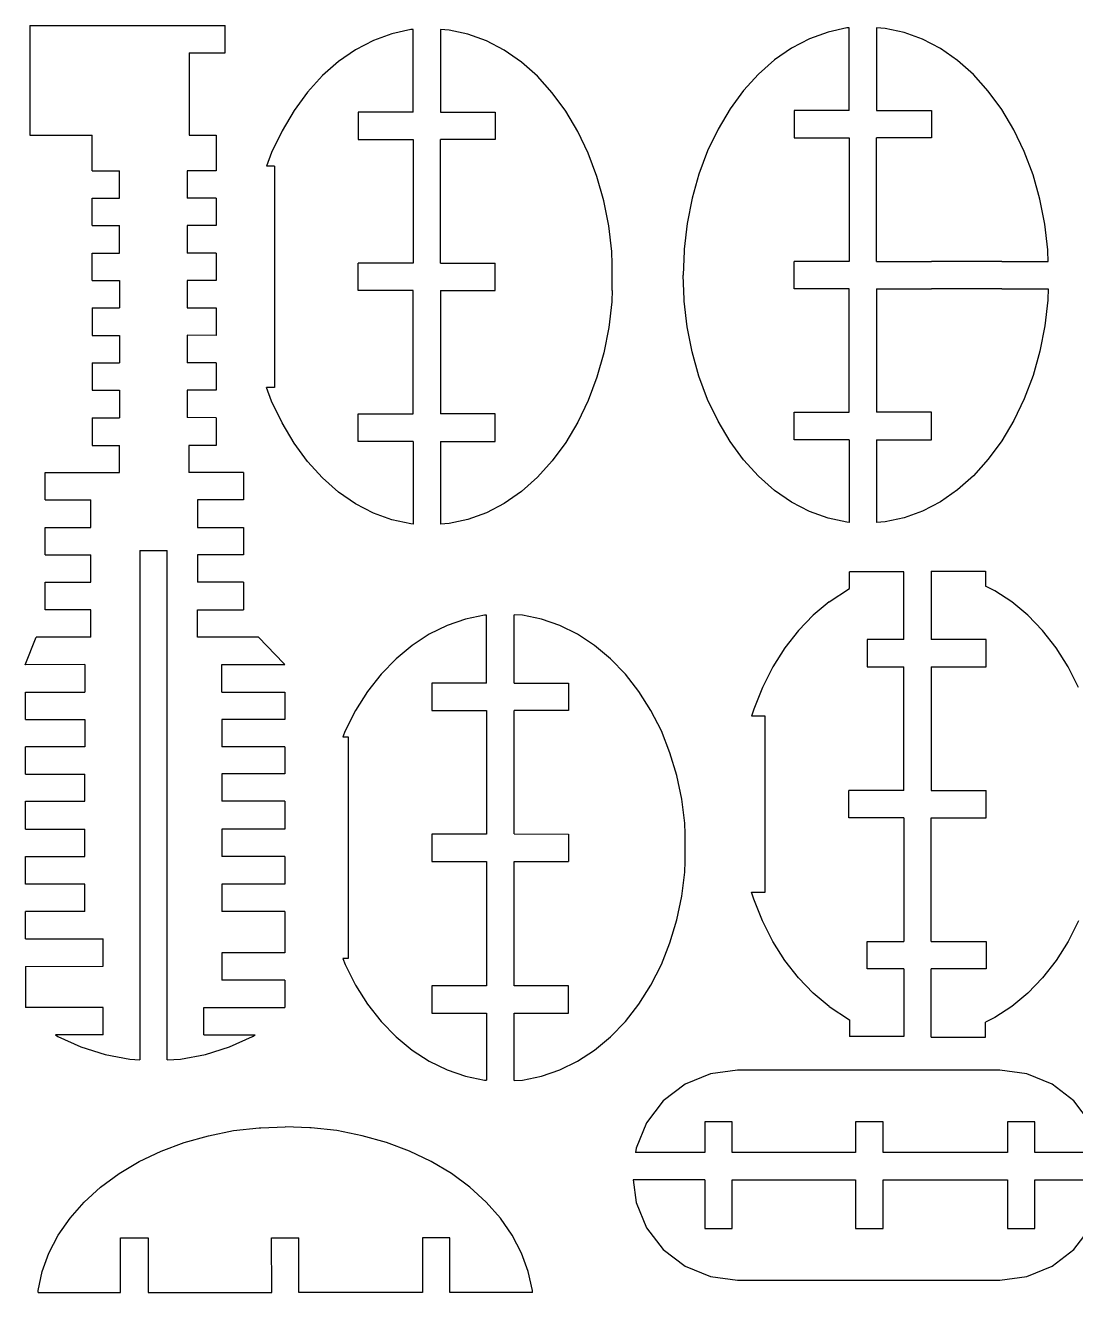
# Model space of a CAD drawing. Header units: inches. Extents: x -293 to 209, y -165 to 155.
# Drawn here: x -232.8 to -117.9, y 16.2 to 154.8 of the extents above; entities that cross this region are included whole.
import ezdxf

# ---------------------------------------------------------------- set-up
doc = ezdxf.new("R2010")
doc.units = ezdxf.units.IN
doc.header["$MEASUREMENT"] = 0

msp = doc.modelspace()

# ---------------------------------------------------------------- linework, layer by layer
for p, q in [((-232.27, 154.8), (-210.91, 154.8)), ((-232.27, 154.8), (-232.27, 142.8)), ((-210.91, 151.8), (-210.91, 154.8)), ((-192.68, 153.89), (-194.7, 153.16)), ((-190.61, 154.34), (-192.68, 153.89)), ((-190.37, 154.36), (-190.61, 154.34)), ((-190.37, 145.31), (-190.37, 154.36)), ((-186.43, 154.29), (-187.37, 154.36)), ((-187.37, 154.36), (-187.37, 145.31)), ((-184.36, 153.84), (-186.43, 154.29)), ((-182.34, 153.11), (-184.36, 153.84)), ((-144.98, 154.07), (-147.01, 153.34)), ((-142.92, 154.52), (-144.98, 154.07)), ((-142.68, 154.53), (-142.92, 154.52)), ((-142.68, 145.49), (-142.68, 154.53)), ((-138.74, 154.47), (-139.68, 154.53)), ((-139.68, 154.53), (-139.68, 145.49)), ((-136.67, 154.02), (-138.74, 154.47)), ((-134.65, 153.28), (-136.67, 154.02)), ((-194.7, 153.16), (-196.65, 152.14)), ((-180.39, 152.08), (-182.34, 153.11)), ((-147.01, 153.34), (-148.96, 152.32)), ((-132.69, 152.26), (-134.65, 153.28)), ((-214.85, 151.8), (-214.85, 142.8)), ((-214.85, 151.8), (-210.91, 151.8)), ((-196.65, 152.14), (-198.52, 150.85)), ((-178.52, 150.79), (-180.39, 152.08)), ((-148.96, 152.32), (-150.83, 151.03)), ((-130.83, 150.97), (-132.69, 152.26)), ((-198.52, 150.85), (-200.28, 149.3)), ((-176.77, 149.24), (-178.52, 150.79)), ((-150.83, 151.03), (-152.58, 149.48)), ((-129.07, 149.42), (-130.83, 150.97)), ((-200.28, 149.3), (-201.9, 147.51)), ((-175.14, 147.44), (-176.77, 149.24)), ((-152.58, 149.48), (-154.21, 147.69)), ((-127.45, 147.62), (-129.07, 149.42)), ((-201.9, 147.51), (-203.38, 145.5)), ((-173.66, 145.43), (-175.14, 147.44)), ((-154.21, 147.69), (-155.69, 145.67)), ((-125.97, 145.61), (-127.45, 147.62)), ((-155.69, 145.67), (-157.01, 143.46)), ((-124.65, 143.39), (-125.97, 145.61)), ((-203.38, 145.5), (-204.7, 143.28)), ((-196.37, 145.31), (-196.37, 142.31)), ((-190.37, 145.31), (-196.37, 145.31)), ((-187.37, 145.31), (-181.37, 145.31)), ((-181.37, 145.31), (-181.37, 142.31)), ((-172.34, 143.21), (-173.66, 145.43)), ((-142.68, 145.49), (-148.68, 145.49)), ((-148.68, 145.49), (-148.68, 142.49)), ((-139.68, 145.49), (-133.68, 145.49)), ((-133.68, 145.49), (-133.68, 142.49)), ((-232.27, 142.8), (-225.46, 142.8)), ((-225.46, 138.9), (-225.46, 142.8)), ((-214.85, 142.8), (-211.91, 142.8)), ((-211.91, 142.8), (-211.91, 138.9)), ((-204.7, 143.28), (-205.84, 140.9)), ((-171.2, 140.82), (-172.34, 143.21)), ((-157.01, 143.46), (-158.15, 141.08)), ((-123.51, 141), (-124.65, 143.39)), ((-196.37, 142.31), (-190.37, 142.31)), ((-190.37, 142.31), (-190.37, 128.8)), ((-181.37, 142.31), (-187.37, 142.31)), ((-187.37, 128.81), (-187.37, 142.31)), ((-148.68, 142.49), (-142.68, 142.49)), ((-142.68, 142.49), (-142.68, 128.97)), ((-133.68, 142.49), (-139.68, 142.49)), ((-139.68, 128.99), (-139.68, 142.49)), ((-205.84, 140.9), (-206.4, 139.4)), ((-170.25, 138.29), (-171.2, 140.82)), ((-158.15, 141.08), (-159.1, 138.54)), ((-122.56, 138.46), (-123.51, 141)), ((-225.46, 138.9), (-222.46, 138.9)), ((-222.46, 135.9), (-222.46, 138.9)), ((-211.91, 138.9), (-215.09, 138.9)), ((-215.09, 138.9), (-215.09, 135.9)), ((-205.52, 139.4), (-206.4, 139.4)), ((-205.52, 139.4), (-205.52, 115.19)), ((-169.5, 135.62), (-170.25, 138.29)), ((-159.1, 138.54), (-159.85, 135.89)), ((-121.81, 135.8), (-122.56, 138.46)), ((-225.46, 132.9), (-225.46, 135.9)), ((-225.46, 135.9), (-222.46, 135.9)), ((-211.91, 135.9), (-215.09, 135.9)), ((-211.91, 135.9), (-211.91, 132.9)), ((-159.85, 135.89), (-160.39, 133.14)), ((-168.96, 132.87), (-169.5, 135.62)), ((-121.27, 133.05), (-121.81, 135.8)), ((-160.39, 133.14), (-160.72, 130.33)), ((-120.94, 130.24), (-121.27, 133.05)), ((-225.46, 132.9), (-222.46, 132.9)), ((-222.46, 129.9), (-222.46, 132.9)), ((-211.91, 132.9), (-215.09, 132.9)), ((-215.09, 132.9), (-215.09, 129.9)), ((-168.63, 130.06), (-168.96, 132.87)), ((-160.72, 130.33), (-160.72, 130.16)), ((-225.46, 129.9), (-222.46, 129.9)), ((-225.46, 126.9), (-225.46, 129.9)), ((-211.91, 129.9), (-215.09, 129.9)), ((-211.91, 129.9), (-211.91, 126.9)), ((-168.63, 129.98), (-168.63, 130.06)), ((-168.58, 128.81), (-168.63, 129.98)), ((-160.72, 130.16), (-160.82, 127.49)), ((-148.68, 125.99), (-148.68, 128.98)), ((-142.68, 128.97), (-148.68, 128.98)), ((-139.68, 128.99), (-133.68, 128.97)), ((-125.97, 128.97), (-133.68, 128.97)), ((-125.97, 128.97), (-120.89, 128.99)), ((-120.94, 130.16), (-120.94, 130.24)), ((-120.89, 128.99), (-120.94, 130.16)), ((-190.37, 128.8), (-196.37, 128.8)), ((-196.37, 125.82), (-196.37, 128.8)), ((-187.37, 128.81), (-181.39, 128.8)), ((-181.39, 125.82), (-181.39, 128.8)), ((-168.58, 125.81), (-168.58, 128.81)), ((-225.46, 126.9), (-222.46, 126.9)), ((-222.46, 126.9), (-222.46, 123.9)), ((-211.91, 126.9), (-215.09, 126.9)), ((-215.09, 126.9), (-215.09, 123.9)), ((-160.72, 124.82), (-160.82, 127.49)), ((-190.37, 125.82), (-196.37, 125.82)), ((-190.37, 112.31), (-190.37, 125.82)), ((-187.37, 125.81), (-181.39, 125.82)), ((-187.37, 125.81), (-187.37, 112.31)), ((-168.58, 125.81), (-168.63, 124.64)), ((-160.72, 124.65), (-160.72, 124.82)), ((-142.68, 126), (-148.68, 125.99)), ((-142.68, 112.49), (-142.68, 126)), ((-139.68, 125.99), (-133.68, 126)), ((-139.68, 125.99), (-139.68, 112.49)), ((-125.97, 126), (-133.68, 126)), ((-125.97, 126), (-120.89, 125.99)), ((-120.94, 124.74), (-121.27, 121.93)), ((-120.89, 125.99), (-120.94, 124.82)), ((-120.94, 124.82), (-120.94, 124.74)), ((-225.46, 123.9), (-222.46, 123.9)), ((-225.46, 123.9), (-225.46, 120.9)), ((-215.09, 123.9), (-211.9, 123.9)), ((-211.9, 123.9), (-211.9, 120.9)), ((-168.63, 124.56), (-168.96, 121.75)), ((-168.63, 124.64), (-168.63, 124.56)), ((-160.39, 121.84), (-160.72, 124.65)), ((-225.46, 120.9), (-222.46, 120.9)), ((-222.46, 120.9), (-222.46, 117.9)), ((-215.08, 120.91), (-215.09, 117.91)), ((-211.9, 120.9), (-215.08, 120.91)), ((-168.96, 121.75), (-169.5, 118.99)), ((-159.85, 119.09), (-160.39, 121.84)), ((-121.27, 121.93), (-121.81, 119.17)), ((-225.46, 117.9), (-225.46, 114.9)), ((-225.46, 117.9), (-222.46, 117.9)), ((-211.9, 117.9), (-215.09, 117.91)), ((-211.9, 117.9), (-211.91, 114.9)), ((-169.5, 118.99), (-170.25, 116.33)), ((-159.1, 116.43), (-159.85, 119.09)), ((-121.81, 119.17), (-122.56, 116.51)), ((-158.15, 113.9), (-159.1, 116.43)), ((-122.56, 116.51), (-123.51, 113.97)), ((-205.84, 113.72), (-206.39, 115.19)), ((-205.52, 115.19), (-206.39, 115.19)), ((-170.25, 116.33), (-171.2, 113.79)), ((-225.46, 114.9), (-222.46, 114.9)), ((-222.46, 114.9), (-222.46, 111.9)), ((-211.91, 114.9), (-215.09, 114.91)), ((-215.09, 114.91), (-215.09, 111.91)), ((-204.7, 111.33), (-205.84, 113.72)), ((-171.2, 113.79), (-172.34, 111.4)), ((-157.01, 111.51), (-158.15, 113.9)), ((-123.51, 113.97), (-124.65, 111.58)), ((-196.37, 109.31), (-196.37, 112.31)), ((-196.37, 112.31), (-190.37, 112.31)), ((-181.37, 112.31), (-187.37, 112.31)), ((-181.37, 109.31), (-181.37, 112.31)), ((-148.68, 109.49), (-148.68, 112.49)), ((-148.68, 112.49), (-142.68, 112.49)), ((-133.68, 112.49), (-139.68, 112.49)), ((-133.68, 109.49), (-133.68, 112.49)), ((-225.46, 111.9), (-222.46, 111.9)), ((-225.46, 111.9), (-225.46, 108.86)), ((-211.91, 111.9), (-215.09, 111.91)), ((-211.91, 111.9), (-211.91, 108.86)), ((-203.38, 109.12), (-204.7, 111.33)), ((-172.34, 111.4), (-173.66, 109.19)), ((-155.69, 109.3), (-157.01, 111.51)), ((-124.65, 111.58), (-125.97, 109.37)), ((-142.68, 109.49), (-148.68, 109.49)), ((-142.68, 109.49), (-142.68, 100.44)), ((-139.68, 109.49), (-133.68, 109.49)), ((-139.68, 109.49), (-139.68, 100.44)), ((-225.46, 108.86), (-222.46, 108.86)), ((-222.46, 105.9), (-222.46, 108.86)), ((-211.91, 108.86), (-214.91, 108.86)), ((-214.91, 108.86), (-214.91, 105.9)), ((-201.9, 107.11), (-203.38, 109.12)), ((-190.37, 109.31), (-196.37, 109.31)), ((-190.37, 109.31), (-190.37, 100.26)), ((-187.37, 109.31), (-181.37, 109.31)), ((-187.37, 109.31), (-187.37, 100.26)), ((-173.66, 109.19), (-175.14, 107.17)), ((-154.21, 107.29), (-155.69, 109.3)), ((-125.97, 109.37), (-127.45, 107.35)), ((-200.28, 105.32), (-201.9, 107.11)), ((-175.14, 107.17), (-176.77, 105.38)), ((-152.58, 105.5), (-154.21, 107.29)), ((-127.45, 107.35), (-129.07, 105.56)), ((-230.6, 105.9), (-222.46, 105.9)), ((-230.6, 102.9), (-230.6, 105.9)), ((-208.93, 105.9), (-214.91, 105.9)), ((-208.93, 105.9), (-208.93, 102.9)), ((-198.52, 103.77), (-200.28, 105.32)), ((-176.77, 105.38), (-178.52, 103.83)), ((-150.83, 103.95), (-152.58, 105.5)), ((-129.07, 105.56), (-130.83, 104.01)), ((-148.96, 102.66), (-150.83, 103.95)), ((-130.83, 104.01), (-132.69, 102.71)), ((-230.6, 102.9), (-225.6, 102.9)), ((-225.6, 99.9), (-225.6, 102.9)), ((-208.93, 102.9), (-213.93, 102.9)), ((-213.93, 102.9), (-213.93, 99.9)), ((-196.65, 102.48), (-198.52, 103.77)), ((-178.52, 103.83), (-180.39, 102.53)), ((-147.01, 101.64), (-148.96, 102.66)), ((-132.69, 102.71), (-134.65, 101.69)), ((-194.7, 101.46), (-196.65, 102.48)), ((-192.68, 100.72), (-194.7, 101.46)), ((-182.34, 101.51), (-184.36, 100.78)), ((-180.39, 102.53), (-182.34, 101.51)), ((-144.98, 100.9), (-147.01, 101.64)), ((-134.65, 101.69), (-136.67, 100.95)), ((-230.6, 99.9), (-225.6, 99.9)), ((-230.6, 96.9), (-230.6, 99.9)), ((-213.93, 99.9), (-208.93, 99.9)), ((-208.93, 99.9), (-208.93, 96.9)), ((-190.61, 100.28), (-192.68, 100.72)), ((-190.37, 100.26), (-190.61, 100.28)), ((-186.43, 100.33), (-187.37, 100.26)), ((-184.36, 100.78), (-186.43, 100.33)), ((-142.92, 100.46), (-144.98, 100.9)), ((-142.68, 100.44), (-142.92, 100.46)), ((-138.74, 100.51), (-139.68, 100.44)), ((-136.67, 100.95), (-138.74, 100.51)), ((-220.27, 97.38), (-217.27, 97.38)), ((-220.27, 97.38), (-220.27, 41.7)), ((-217.27, 41.68), (-217.27, 97.38)), ((-230.6, 96.9), (-225.6, 96.9)), ((-225.6, 93.9), (-225.6, 96.9)), ((-208.93, 96.9), (-213.93, 96.9)), ((-213.93, 96.9), (-213.93, 93.9)), ((-136.93, 95.05), (-142.62, 95.06)), ((-142.62, 93.21), (-142.62, 95.06)), ((-136.69, 95.06), (-136.93, 95.05)), ((-136.69, 87.64), (-136.69, 95.06)), ((-133.69, 95.11), (-133.69, 87.64)), ((-133.69, 95.11), (-127.77, 95.11)), ((-127.77, 95.11), (-127.77, 93.48)), ((-230.6, 90.9), (-230.6, 93.9)), ((-230.6, 93.9), (-225.6, 93.9)), ((-208.93, 93.9), (-213.93, 93.9)), ((-208.93, 93.9), (-208.93, 90.9)), ((-144.84, 91.76), (-142.62, 93.21)), ((-126.73, 92.98), (-127.77, 93.48)), ((-124.88, 91.76), (-126.73, 92.98)), ((-144.84, 91.76), (-146.6, 90.31)), ((-123.13, 90.31), (-124.88, 91.76)), ((-225.6, 90.9), (-230.6, 90.9)), ((-225.6, 87.9), (-225.6, 90.9)), ((-213.93, 90.9), (-208.93, 90.9)), ((-213.93, 87.9), (-213.93, 90.9)), ((-182.56, 90.29), (-184.63, 89.87)), ((-182.32, 90.3), (-182.56, 90.29)), ((-182.32, 82.88), (-182.32, 90.3)), ((-179.32, 82.88), (-179.32, 90.35)), ((-178.39, 90.29), (-179.32, 90.35)), ((-176.33, 89.87), (-178.39, 90.29)), ((-146.6, 90.31), (-148.22, 88.62)), ((-121.51, 88.62), (-123.13, 90.31)), ((-186.65, 89.18), (-188.61, 88.22)), ((-184.63, 89.87), (-186.65, 89.18)), ((-174.31, 89.18), (-176.33, 89.87)), ((-172.37, 88.22), (-174.31, 89.18)), ((-232.78, 84.88), (-231.58, 87.9)), ((-225.6, 87.9), (-231.58, 87.9)), ((-207.26, 87.9), (-213.93, 87.9)), ((-207.26, 87.9), (-204.52, 85.01)), ((-188.61, 88.22), (-190.47, 87)), ((-170.51, 87), (-172.37, 88.22)), ((-148.22, 88.62), (-149.7, 86.73)), ((-136.69, 87.64), (-140.69, 87.64)), ((-140.69, 87.64), (-140.69, 84.64)), ((-127.69, 87.64), (-133.69, 87.64)), ((-127.69, 84.64), (-127.69, 87.64)), ((-120.03, 86.73), (-121.51, 88.62)), ((-190.47, 87), (-192.23, 85.55)), ((-168.76, 85.55), (-170.51, 87)), ((-149.7, 86.73), (-151.02, 84.65)), ((-118.72, 84.65), (-120.03, 86.73)), ((-226.27, 84.9), (-232.78, 84.88)), ((-226.27, 84.9), (-226.27, 81.9)), ((-211.27, 84.9), (-204.4, 84.9)), ((-211.27, 81.9), (-211.27, 84.9)), ((-204.52, 85.01), (-204.4, 84.9)), ((-192.23, 85.55), (-193.86, 83.86)), ((-167.14, 83.86), (-168.76, 85.55)), ((-151.02, 84.65), (-152.16, 82.41)), ((-140.69, 84.64), (-136.69, 84.64)), ((-136.69, 71.14), (-136.69, 84.64)), ((-133.69, 84.64), (-133.69, 71.14)), ((-133.69, 84.64), (-127.69, 84.64)), ((-117.58, 82.41), (-118.72, 84.65)), ((-193.86, 83.86), (-195.34, 81.97)), ((-165.66, 81.97), (-167.14, 83.86)), ((-232.77, 78.9), (-232.77, 81.9)), ((-232.77, 81.9), (-226.27, 81.9)), ((-211.27, 81.9), (-204.38, 81.9)), ((-204.38, 81.9), (-204.38, 78.9)), ((-195.34, 81.97), (-196.65, 79.89)), ((-182.32, 82.88), (-188.32, 82.88)), ((-188.32, 82.88), (-188.32, 79.88)), ((-179.32, 82.88), (-173.35, 82.88)), ((-173.35, 82.88), (-173.35, 79.88)), ((-164.35, 79.89), (-165.66, 81.97)), ((-152.16, 82.41), (-153.11, 80.03)), ((-196.65, 79.89), (-197.79, 77.65)), ((-188.32, 79.88), (-182.32, 79.88)), ((-182.32, 79.88), (-182.32, 66.37)), ((-173.35, 79.88), (-179.32, 79.88)), ((-179.32, 66.38), (-179.32, 79.88)), ((-163.21, 77.65), (-164.35, 79.89)), ((-153.11, 80.03), (-153.34, 79.28)), ((-151.84, 79.28), (-153.34, 79.28)), ((-151.84, 60.02), (-151.84, 79.28)), ((-232.77, 78.9), (-226.27, 78.9)), ((-226.27, 78.9), (-226.27, 75.9)), ((-204.38, 78.9), (-211.27, 78.9)), ((-211.27, 78.9), (-211.27, 75.9)), ((-197.79, 77.65), (-198.06, 76.99)), ((-162.27, 75.27), (-163.21, 77.65)), ((-198.06, 76.99), (-197.47, 76.99)), ((-197.47, 76.99), (-197.47, 52.78)), ((-232.77, 72.93), (-232.77, 75.9)), ((-226.27, 75.9), (-232.77, 75.9)), ((-204.38, 75.9), (-211.27, 75.9)), ((-204.38, 75.9), (-204.38, 72.95)), ((-161.52, 72.77), (-162.27, 75.27)), ((-232.77, 72.93), (-226.27, 72.93)), ((-226.27, 69.95), (-226.27, 72.93)), ((-204.38, 72.95), (-211.27, 72.95)), ((-211.27, 72.95), (-211.27, 69.95)), ((-160.98, 70.19), (-161.52, 72.77)), ((-142.69, 68.14), (-142.69, 71.14)), ((-136.69, 71.14), (-142.69, 71.14)), ((-133.69, 71.14), (-127.69, 71.14)), ((-127.69, 68.14), (-127.69, 71.14)), ((-232.77, 66.9), (-232.77, 69.95)), ((-232.77, 69.95), (-226.27, 69.95)), ((-204.38, 69.95), (-211.27, 69.95)), ((-204.38, 69.95), (-204.38, 66.9)), ((-160.65, 67.55), (-160.98, 70.19)), ((-136.69, 68.14), (-142.69, 68.14)), ((-136.69, 68.14), (-136.69, 54.64)), ((-133.69, 68.14), (-127.69, 68.14)), ((-133.69, 54.64), (-133.69, 68.14)), ((-232.77, 66.9), (-226.27, 66.91)), ((-226.27, 63.9), (-226.27, 66.91)), ((-211.27, 66.9), (-211.27, 63.9)), ((-204.38, 66.9), (-211.27, 66.9)), ((-160.61, 66.38), (-160.65, 67.55)), ((-182.32, 66.37), (-188.32, 66.37)), ((-188.32, 66.37), (-188.32, 63.38)), ((-179.32, 66.38), (-173.35, 66.37)), ((-173.35, 66.37), (-173.35, 63.38)), ((-160.61, 63.38), (-160.61, 66.38)), ((-232.77, 63.9), (-226.27, 63.9)), ((-232.77, 60.9), (-232.77, 63.9)), ((-204.38, 63.9), (-211.27, 63.9)), ((-204.38, 63.9), (-204.38, 60.9)), ((-188.32, 63.38), (-182.32, 63.38)), ((-182.32, 63.38), (-182.32, 49.77)), ((-179.32, 49.77), (-179.32, 63.38)), ((-179.32, 63.38), (-173.35, 63.38)), ((-160.65, 62.21), (-160.61, 63.38)), ((-160.98, 59.57), (-160.65, 62.21)), ((-226.27, 60.9), (-232.77, 60.9)), ((-226.27, 57.9), (-226.27, 60.9)), ((-211.28, 60.9), (-211.28, 57.9)), ((-204.38, 60.9), (-211.28, 60.9)), ((-153.11, 59.25), (-153.34, 60.02)), ((-153.34, 60.02), (-151.84, 60.02)), ((-161.52, 56.98), (-160.98, 59.57)), ((-152.16, 56.87), (-153.11, 59.25)), ((-226.27, 57.9), (-232.77, 57.9)), ((-232.77, 54.9), (-232.77, 57.9)), ((-204.38, 57.9), (-211.28, 57.9)), ((-204.38, 57.9), (-204.38, 53.4)), ((-162.27, 54.49), (-161.52, 56.98)), ((-151.02, 54.62), (-152.16, 56.87)), ((-117.58, 56.87), (-118.72, 54.62)), ((-232.77, 54.9), (-224.27, 54.91)), ((-224.27, 51.91), (-224.27, 54.91)), ((-163.21, 52.11), (-162.27, 54.49)), ((-149.7, 52.55), (-151.02, 54.62)), ((-140.69, 51.64), (-140.69, 54.64)), ((-140.69, 54.64), (-136.69, 54.64)), ((-133.69, 54.64), (-127.69, 54.64)), ((-127.69, 54.64), (-127.69, 51.64)), ((-118.72, 54.62), (-120.03, 52.55)), ((-204.38, 53.4), (-211.27, 53.4)), ((-211.27, 53.4), (-211.27, 50.4)), ((-198.06, 52.78), (-197.79, 52.11)), ((-197.47, 52.78), (-198.06, 52.78)), ((-232.77, 51.9), (-224.27, 51.91)), ((-232.77, 51.9), (-232.77, 47.4)), ((-197.79, 52.11), (-196.65, 49.86)), ((-164.35, 49.86), (-163.21, 52.11)), ((-148.22, 50.65), (-149.7, 52.55)), ((-136.69, 51.64), (-140.69, 51.64)), ((-136.69, 51.64), (-136.69, 44.22)), ((-127.69, 51.64), (-133.69, 51.64)), ((-133.69, 44.17), (-133.69, 51.64)), ((-120.03, 52.55), (-121.51, 50.65)), ((-204.38, 50.4), (-211.27, 50.4)), ((-204.38, 50.4), (-204.38, 47.4)), ((-146.6, 48.97), (-148.22, 50.65)), ((-121.51, 50.65), (-123.13, 48.97)), ((-196.65, 49.86), (-195.34, 47.78)), ((-182.32, 49.77), (-188.32, 49.77)), ((-188.32, 49.77), (-188.32, 46.77)), ((-173.35, 49.77), (-179.32, 49.77)), ((-173.35, 46.77), (-173.35, 49.77)), ((-165.66, 47.78), (-164.35, 49.86)), ((-144.84, 47.52), (-146.6, 48.97)), ((-123.13, 48.97), (-124.88, 47.52)), ((-224.27, 47.4), (-232.77, 47.4)), ((-224.27, 44.4), (-224.27, 47.4)), ((-213.27, 44.4), (-213.27, 47.4)), ((-213.27, 47.4), (-204.38, 47.4)), ((-195.34, 47.78), (-193.86, 45.89)), ((-167.14, 45.89), (-165.66, 47.78)), ((-144.84, 47.52), (-142.62, 46.07)), ((-124.88, 47.52), (-126.73, 46.3)), ((-193.86, 45.89), (-192.23, 44.21)), ((-188.32, 46.77), (-182.32, 46.77)), ((-182.32, 46.77), (-182.32, 39.46)), ((-179.32, 39.41), (-179.32, 46.77)), ((-179.32, 46.77), (-173.35, 46.77)), ((-168.76, 44.21), (-167.14, 45.89)), ((-142.62, 46.07), (-142.62, 44.22)), ((-126.73, 46.3), (-127.77, 45.79)), ((-127.77, 44.17), (-127.77, 45.79)), ((-229.49, 44.4), (-229.23, 44.24)), ((-224.27, 44.4), (-229.49, 44.4)), ((-213.27, 44.4), (-207.65, 44.4)), ((-207.92, 44.24), (-207.65, 44.4)), ((-229.23, 44.24), (-226.71, 43.1)), ((-226.71, 43.1), (-224.06, 42.27)), ((-213.08, 42.27), (-210.44, 43.1)), ((-210.44, 43.1), (-207.92, 44.24)), ((-192.23, 44.21), (-190.47, 42.75)), ((-170.51, 42.75), (-168.76, 44.21)), ((-136.93, 44.23), (-142.62, 44.22)), ((-136.69, 44.22), (-136.93, 44.23)), ((-133.69, 44.17), (-127.77, 44.17)), ((-224.06, 42.27), (-221.34, 41.77)), ((-221.34, 41.77), (-220.27, 41.7)), ((-217.27, 41.68), (-215.81, 41.77)), ((-215.81, 41.77), (-213.08, 42.27)), ((-190.47, 42.75), (-188.61, 41.54)), ((-172.37, 41.54), (-170.51, 42.75)), ((-188.61, 41.54), (-186.65, 40.58)), ((-186.65, 40.58), (-184.63, 39.89)), ((-176.33, 39.89), (-174.31, 40.58)), ((-174.31, 40.58), (-172.37, 41.54)), ((-154.88, 40.55), (-157.85, 40.16)), ((-126.2, 40.55), (-154.88, 40.55)), ((-123.23, 40.16), (-126.2, 40.55)), ((-184.63, 39.89), (-182.56, 39.47)), ((-182.56, 39.47), (-182.32, 39.46)), ((-179.32, 39.41), (-178.39, 39.47)), ((-178.39, 39.47), (-176.33, 39.89)), ((-160.62, 39.01), (-163, 37.19)), ((-157.85, 40.16), (-160.62, 39.01)), ((-120.46, 39.01), (-123.23, 40.16)), ((-118.08, 37.19), (-120.46, 39.01)), ((-163, 37.19), (-164.82, 34.81)), ((-116.26, 34.81), (-118.08, 37.19)), ((-164.82, 34.81), (-165.97, 32.04)), ((-155.46, 34.91), (-158.46, 34.91)), ((-158.46, 34.91), (-158.46, 31.56)), ((-155.46, 31.56), (-155.46, 34.91)), ((-141.96, 34.91), (-141.96, 31.56)), ((-138.96, 34.91), (-141.96, 34.91)), ((-138.96, 31.56), (-138.96, 34.91)), ((-125.35, 34.91), (-125.35, 31.56)), ((-122.35, 34.91), (-125.35, 34.91)), ((-122.35, 31.56), (-122.35, 34.91)), ((-215.4, 32.64), (-212.74, 33.39)), ((-212.74, 33.39), (-210, 33.94)), ((-210, 33.94), (-207.19, 34.26)), ((-207.19, 34.26), (-207.02, 34.26)), ((-207.02, 34.26), (-204.35, 34.37)), ((-201.67, 34.26), (-204.35, 34.37)), ((-201.5, 34.26), (-201.67, 34.26)), ((-198.69, 33.94), (-201.5, 34.26)), ((-195.95, 33.39), (-198.69, 33.94)), ((-193.29, 32.64), (-195.95, 33.39)), ((-217.93, 31.69), (-215.4, 32.64)), ((-190.76, 31.69), (-193.29, 32.64)), ((-165.97, 32.04), (-166.03, 31.56)), ((-222.53, 29.24), (-220.32, 30.55)), ((-220.32, 30.55), (-217.93, 31.69)), ((-188.37, 30.55), (-190.76, 31.69)), ((-186.16, 29.24), (-188.37, 30.55)), ((-158.46, 31.56), (-166.03, 31.56)), ((-141.96, 31.56), (-155.46, 31.56)), ((-125.35, 31.56), (-138.96, 31.56)), ((-115.05, 31.56), (-122.35, 31.56)), ((-224.54, 27.76), (-222.53, 29.24)), ((-184.15, 27.76), (-186.16, 29.24)), ((-226.33, 26.13), (-224.54, 27.76)), ((-182.36, 26.13), (-184.15, 27.76)), ((-166.29, 28.56), (-165.97, 26.1)), ((-158.46, 28.56), (-166.29, 28.56)), ((-158.46, 28.56), (-158.46, 23.24)), ((-155.46, 23.24), (-155.46, 28.56)), ((-155.46, 28.56), (-141.96, 28.56)), ((-141.96, 28.56), (-141.96, 23.24)), ((-138.96, 28.56), (-125.35, 28.56)), ((-138.96, 23.24), (-138.96, 28.56)), ((-125.35, 28.56), (-125.35, 23.24)), ((-122.35, 23.24), (-122.35, 28.56)), ((-122.35, 28.56), (-114.79, 28.56)), ((-227.88, 24.37), (-226.33, 26.13)), ((-180.81, 24.37), (-182.36, 26.13)), ((-165.97, 26.1), (-164.82, 23.33)), ((-229.17, 22.51), (-227.88, 24.37)), ((-179.52, 22.51), (-180.81, 24.37)), ((-230.19, 20.55), (-229.17, 22.51)), ((-222.35, 22.23), (-219.35, 22.23)), ((-222.35, 16.23), (-222.35, 22.23)), ((-219.35, 22.23), (-219.35, 16.23)), ((-205.84, 22.23), (-202.85, 22.23)), ((-205.83, 16.23), (-205.84, 22.23)), ((-202.86, 16.23), (-202.85, 22.23)), ((-186.35, 22.23), (-189.35, 22.23)), ((-189.35, 22.23), (-189.35, 16.23)), ((-186.35, 16.23), (-186.35, 22.23)), ((-178.5, 20.55), (-179.52, 22.51)), ((-164.82, 23.33), (-163, 20.95)), ((-158.46, 23.24), (-155.46, 23.24)), ((-141.96, 23.24), (-138.96, 23.24)), ((-125.35, 23.24), (-122.35, 23.24)), ((-118.08, 20.95), (-116.26, 23.33)), ((-163, 20.95), (-160.62, 19.13)), ((-120.46, 19.13), (-118.08, 20.95)), ((-230.93, 18.53), (-230.19, 20.55)), ((-177.76, 18.53), (-178.5, 20.55)), ((-231.37, 16.47), (-230.93, 18.53)), ((-177.32, 16.47), (-177.76, 18.53)), ((-160.62, 19.13), (-157.85, 17.98)), ((-123.23, 17.98), (-120.46, 19.13)), ((-157.85, 17.98), (-154.88, 17.59)), ((-154.88, 17.59), (-126.2, 17.59)), ((-126.2, 17.59), (-123.23, 17.98)), ((-231.39, 16.23), (-231.37, 16.47)), ((-231.39, 16.23), (-222.35, 16.23)), ((-219.35, 16.23), (-205.83, 16.23)), ((-189.35, 16.23), (-202.86, 16.23)), ((-177.3, 16.23), (-186.35, 16.23)), ((-177.3, 16.23), (-177.32, 16.47))]:
    msp.add_line(p, q)

doc.saveas('drawing.dxf')
